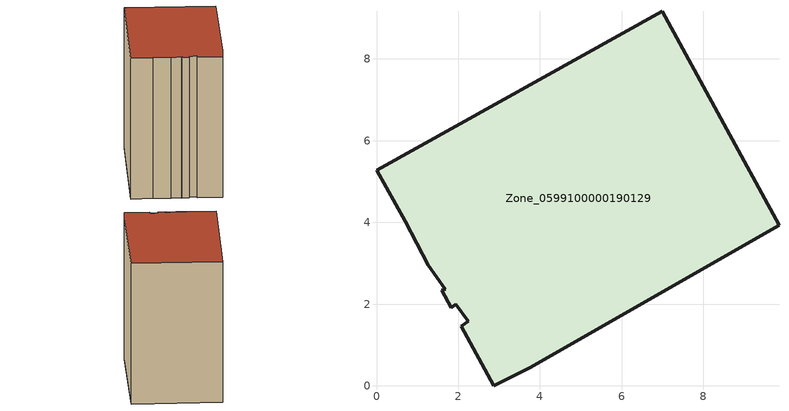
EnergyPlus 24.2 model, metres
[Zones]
Zone_0599100000190129
 floor ground (C_G): 1.27,2.95 0.7,4.03 0,5.27 6.99,9.17 9.85,3.93 3.75,0.44 2.87,0 2.07,1.46 2.24,1.57 1.94,2 1.83,1.92 1.6,2.34 1.68,2.37 z0
 wall outside (C_F): 2.87,0 3.75,0.44 9.85,3.93 6.99,9.17 0,5.27 0.7,4.03 1.27,2.95 1.68,2.37 1.6,2.34 1.83,1.92 1.94,2 2.24,1.57 2.07,1.46 2.87,0 z0:10
 roof outside (C_R): 0.7,4.03 1.27,2.95 1.68,2.37 1.6,2.34 1.83,1.92 1.94,2 2.24,1.57 2.07,1.46 2.87,0 3.75,0.44 9.85,3.93 6.99,9.17 0,5.27 z10
[BUILDING]
Pand.0599100000190129: North Axis=0; Terrain=City; Loads Convergence Tolerance Value=0.04; Temperature Convergence Tolerance Value=0.4; Solar Distribution=FullExterior; Maximum Number of Warmup Days=25; Minimum Number of Warmup Days=1
[Site:Location]
Rotterdam.The.Hague.AP_ZH_NLD Design_Conditions: Latitude=51.96; Longitude=4.45; Time Zone=1; Elevation=-4.5
[SITE:GROUNDTEMPERATURE:BUILDINGSURFACE]
18, 18, 18, 18, 18, 18, 18, 18, 18, 18, 18, 18
[MATERIAL] Thermal Absorptance=0.9; Solar Absorptance=0.7; Visible Absorptance=0.7
Name | Roughness | Thickness | Conductivity | Density | Specific Heat
G.TI.1946 | MediumSmooth | 0.15 | 1 | 540 | 1210
F.TI.1946 | Rough | 0.3 | 0.857143 | 1920 | 840
R.TI.1946 | MediumRough | 0.2 | 0.1 | 1500 | 1000
[CONSTRUCTION]
C_G: G.TI.1946
C_F: F.TI.1946
C_R: R.TI.1946
[ZONE]
Zone_0599100000190129: Type=1; Multiplier=1; Ceiling Height=Autocalculate; Volume=Autocalculate; Floor Area=autocalculate; Part of Total Floor Area=Yes
[ZONEINFILTRATION:DESIGNFLOWRATE]
Infil_Zone_0599100000190129: Zone or ZoneList or Space or SpaceList=Zone_0599100000190129; Schedule=AlwaysOn; Design Flow Rate Calculation Method=Flow/Area; Flow Rate per Floor Area=0.003; Constant Term Coefficient=1; Temperature Term Coefficient=0; Velocity Term Coefficient=0; Velocity Squared Term Coefficient=0
[HVACTEMPLATE:ZONE:IDEALLOADSAIRSYSTEM]
Zone_0599100000190129: Maximum Heating Supply Air Temperature=50; Minimum Cooling Supply Air Temperature=13; Maximum Heating Supply Air Humidity Ratio=0.0156; Minimum Cooling Supply Air Humidity Ratio=0.0077; Heating Limit=NoLimit; Cooling Limit=NoLimit; Dehumidification Control Type=ConstantSensibleHeatRatio; Cooling Sensible Heat Ratio=0.7; Dehumidification Setpoint=60; Humidification Control Type=None; Humidification Setpoint=30; Outdoor Air Method=None; Outdoor Air Flow Rate per Person=0.00944; Outdoor Air Flow Rate per Zone Floor Area=0; Outdoor Air Flow Rate per Zone=0; Demand Controlled Ventilation Type=None; Outdoor Air Economizer Type=NoEconomizer; Heat Recovery Type=None; Sensible Heat Recovery Effectiveness=0.7; Latent Heat Recovery Effectiveness=0.65
[ZONECONTROL:THERMOSTAT]
ThermostatControl_Zone_0599100000190129: Zone or ZoneList=Zone_0599100000190129; Control Type Schedule=DualSetpointControlType; Control 1=Thermostat_Zone_0599100000190129; Temperature Difference Between Cutout And Setpoint=0
[THERMOSTATSETPOINT:DUALSETPOINT]
Thermostat_Zone_0599100000190129: Heating Setpoint Temperature Schedule=HeatingSetpoint_Zone_0599100000190129; Cooling Setpoint Temperature Schedule=CoolingSetpoint_Zone_0599100000190129
[SCHEDULE:COMPACT]
HeatingSetpoint_Zone_0599100000190129: Through: 12/31, For: AllDays, Until: 24:00, 21
CoolingSetpoint_Zone_0599100000190129: Through: 12/31, For: AllDays, Until: 24:00, 24
DualSetpointControlType: Through: 12/31, For: AllDays, Until: 24:00, 4
AlwaysOn: Through: 12/31, For: AllDays, Until: 24:00, 1
